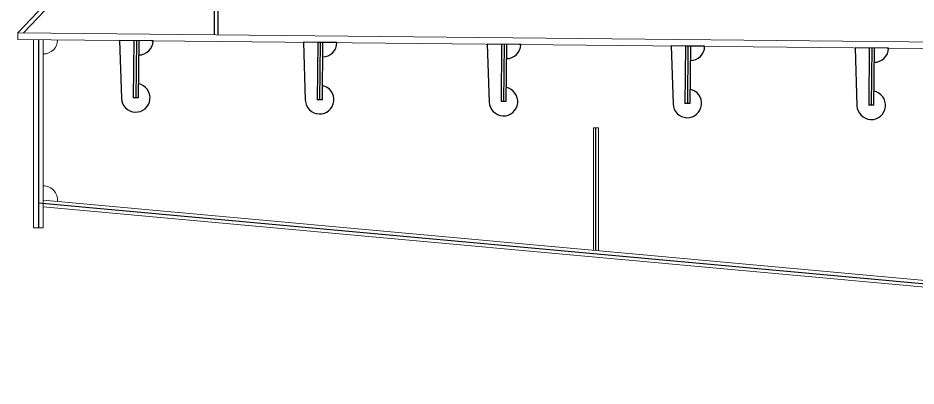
# Model space of a CAD drawing. Extents: x -2611510 to 1021013, y -44073 to 90887.
# Drawn here: x 819447 to 821645, y 48994 to 49894 of the extents above; entities that cross this region are included whole.
import ezdxf

# ---------------------------------------------------------------- set-up
doc = ezdxf.new("R2010")
doc.units = 0
doc.layers.get('Defpoints').update_dxf_attribs({"color": 8})
for name, color, linetype, lineweight in [('细实线', 7, 'Continuous', 15), ('钢板粗线', 1, 'Continuous', 25), ('钢板细线', 6, 'Continuous', 15)]:
    doc.layers.add(name, color=color, linetype=linetype, lineweight=lineweight)

# ---------------------------------------------------------------- blocks, each defined once
blk = doc.blocks.new('12-140加劲 有过焊孔')
at = {"layer": 'Defpoints'}
blk.add_line((0, 0), (0, 140), dxfattribs=at)
at = {"layer": '钢板粗线', "color": 7}
for p, q in [((-6, 0), (-6, 140)), ((-6, 140), (6, 140)), ((6, 0), (6, 140)), ((41, 0), (35, 141.5)), ((-41, 0), (41, 0))]:
    blk.add_line(p, q, dxfattribs=at)
for centre, start, end in [((0, 140), 2.441, 260.1291), ((-6, 0), 90, 180)]:
    blk.add_arc(centre, 35, start, end, dxfattribs=at)

msp = doc.modelspace()

# ---------------------------------------------------------------- linework, layer by layer
at = {"layer": 'Defpoints'}
for p, q in [((819497.2, 49841.2), (819497.2, 49381.2)), ((820861.9, 49325.3), (820861.9, 49625.3)), ((819497.2, 49441.6), (824317, 49002.6))]:
    msp.add_line(p, q, dxfattribs=at)
at = {"layer": '钢板粗线'}
for points in [[(819937.2, 49852.8), (819937.2, 50030.3, 0.414214), (819912.2, 50055.3), (819645.4, 50055.3, 0.205732), (819627.3, 50047.5), (819447.2, 49857.7)], [(819460.8, 49857.6), (819634.5, 50040.6, -0.205732), (819645.4, 50045.3), (819912.2, 50045.3, -0.414214), (819927.2, 50030.3), (819927.2, 49852.9)]]:
    msp.add_lwpolyline(points, format="xyb", dxfattribs=at)
at = {"layer": '钢板细线'}
for p, q in [((819447.2, 49841.7), (819447.2, 49857.7)), ((819485.2, 49841.3), (819485.2, 49381.2)), ((819509.2, 49841.1), (819509.2, 49381.2)), ((820855.9, 49325.9), (820855.9, 49625.3)), ((820855.9, 49625.3), (820867.9, 49625.3)), ((820867.9, 49324.8), (820867.9, 49625.3)), ((819509.2, 49448.5), (824308.9, 49011.4)), ((819509.2, 49432.5), (824325.1, 48993.8)), ((819485.2, 49381.2), (819509.2, 49381.2))]:
    msp.add_line(p, q, dxfattribs=at)
for points in [[(819447.2, 49857.7), (825747.2, 49794.6), (839447, 50000.1)], [(819447.2, 49841.7), (825747.2, 49778.6), (839447.2, 49984.1)]]:
    msp.add_lwpolyline(points, dxfattribs=at)
for centre, start, end in [((819509.2, 49841.1), 270, 359.4263), ((819509.2, 49448.5), 354.7955, 90)]:
    msp.add_arc(centre, 35, start, end, dxfattribs=at)

# ---------------------------------------------------------------- block references
at = {"layer": '细实线', "rotation": 179.4262908401}
for p in [(819736.9, 49838.8), (820186.9, 49834.3), (820636.9, 49829.8), (821086.9, 49825.3), (821536.9, 49820.8)]:
    msp.add_blockref('12-140加劲 有过焊孔', p, dxfattribs=at)

doc.saveas('drawing.dxf')
